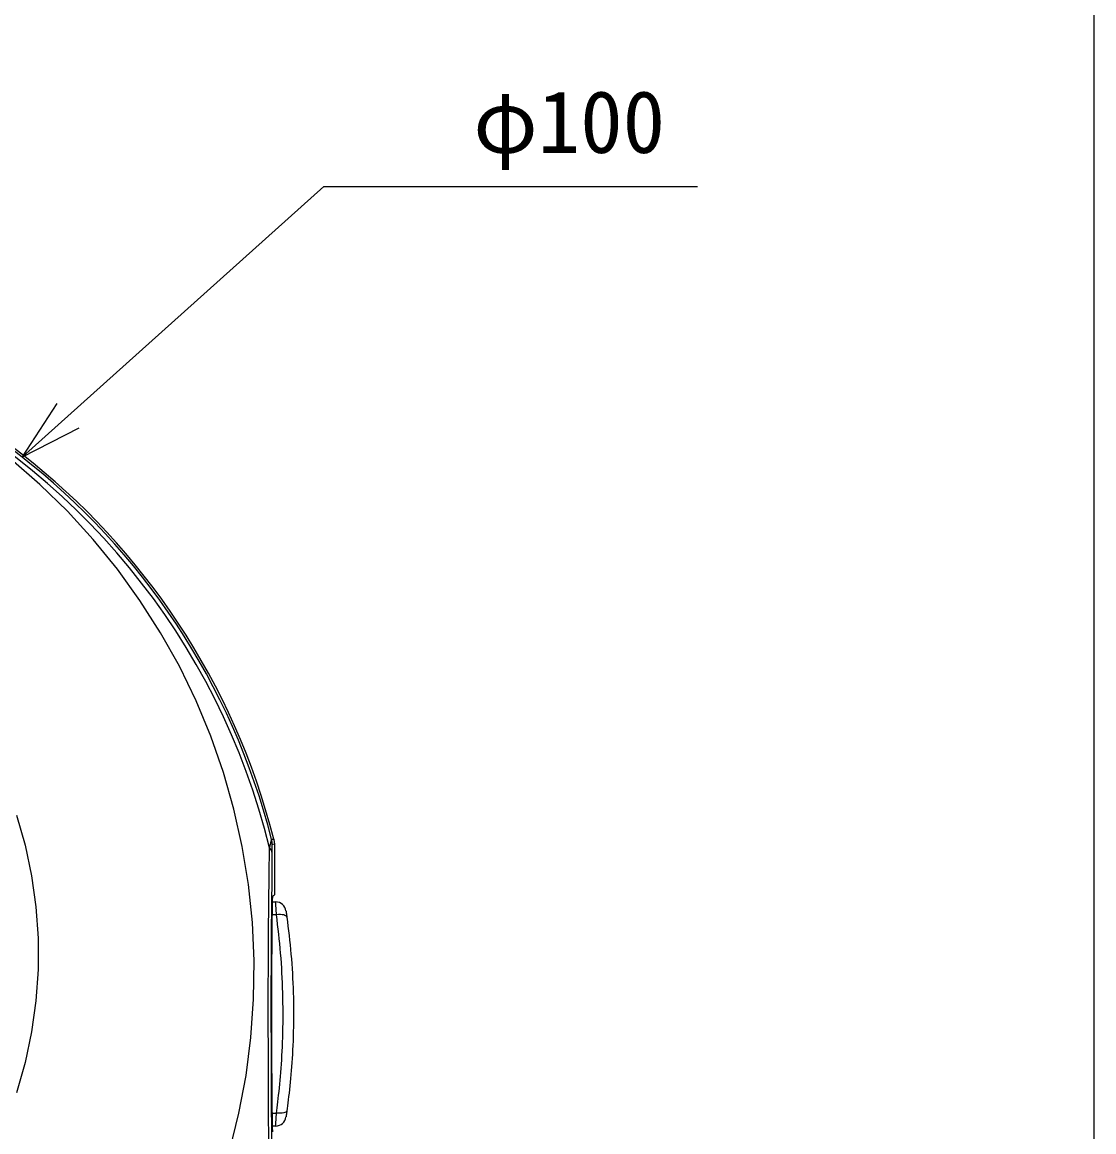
# Model space of a CAD drawing. Units: millimetres on the paper. Extents: x -142 to 142, y -95 to 95.
# Drawn here: x 91.4 to 141.8, y -4 to 48.2 of the extents above; entities that cross this region are included whole.
import ezdxf
from ezdxf.enums import TextEntityAlignment as Align

# ---------------------------------------------------------------- set-up
doc = ezdxf.new("R2010")
doc.units = ezdxf.units.MM
doc.layers.add('0-0_0', color=4, linetype='Continuous')
doc.layers.add('0-3_枠', color=7, linetype='Continuous')
doc.styles.add('ＭＳ ゴシック', font='')
doc.styles.get('ＭＳ ゴシック').set_extended_font_data('MS Gothic')

msp = doc.modelspace()

# ---------------------------------------------------------------- linework, layer by layer
at = {"layer": '0-0_0', "color": 7}
for p, q in [((91.412, 27.744), (105.589, 40.459)), ((105.589, 40.459), (123.164, 40.459)), ((91.412, 27.744), (93.051, 30.257)), ((91.412, 27.744), (94.087, 29.101))]:
    msp.add_line(p, q, dxfattribs=at)
at = {"layer": '0-0_0'}
for p, q in [((103.264, 9.525), (103.264, 7.146)), ((103.159, 6.82), (103.323, 6.817)), ((103.176, 7.088), (103.264, 7.146)), ((103.363, 6.209), (103.15, 6.21)), ((103.15, -3.117), (103.363, -3.116)), ((103.323, -3.724), (103.159, -3.727))]:
    msp.add_line(p, q, dxfattribs=at)
for points in [[(99.255, -9.914), (99.988, -8.266), (100.624, -6.579), (101.161, -4.859), (101.597, -3.111), (101.931, -1.34), (102.162, 0.447), (102.288, 2.244), (102.311, 4.045), (102.228, 5.844), (102.042, 7.636), (101.752, 9.414), (101.359, 11.173), (100.865, 12.906), (100.271, 14.608), (99.58, 16.272), (98.793, 17.895), (97.913, 19.47), (96.943, 20.991), (95.887, 22.454), (94.747, 23.855), (93.529, 25.187), (92.235, 26.448), (90.87, 27.632)], [(91.128, 10.898), (91.536, 9.481), (91.845, 8.039), (92.051, 6.579), (92.154, 5.109), (92.154, 3.634), (92.051, 2.164), (91.845, 0.704), (91.536, -0.738), (91.128, -2.155)], [(103.131, 9.76), (103.129, 9.759), (103.128, 9.756), (103.126, 9.752), (103.124, 9.747), (103.122, 9.74), (103.119, 9.732), (103.117, 9.723), (103.114, 9.713), (103.111, 9.702), (103.107, 9.69), (103.104, 9.677), (103.1, 9.663), (103.097, 9.649), (103.093, 9.634), (103.089, 9.618), (103.085, 9.603), (103.081, 9.587), (103.077, 9.57), (103.073, 9.554), (103.068, 9.537), (103.064, 9.519), (103.059, 9.5), (103.054, 9.478), (103.049, 9.454), (103.042, 9.426), (103.035, 9.395), (103.027, 9.36)], [(103.131, 9.76), (103.172, 9.765), (103.233, 9.772)], [(103.151, 9.147), (103.152, 9.174), (103.152, 9.198), (103.152, 9.219), (103.153, 9.238), (103.153, 9.255), (103.153, 9.271), (103.153, 9.285), (103.154, 9.298), (103.154, 9.311), (103.154, 9.324), (103.154, 9.336), (103.155, 9.348), (103.155, 9.359), (103.155, 9.37), (103.155, 9.38), (103.156, 9.39), (103.156, 9.398), (103.156, 9.406), (103.156, 9.414), (103.156, 9.42), (103.157, 9.426), (103.157, 9.431), (103.157, 9.436), (103.157, 9.44), (103.157, 9.444), (103.157, 9.449), (103.157, 9.453), (103.158, 9.457), (103.158, 9.462), (103.158, 9.467), (103.158, 9.471), (103.158, 9.476), (103.159, 9.481), (103.159, 9.485), (103.159, 9.489), (103.159, 9.493), (103.16, 9.497), (103.16, 9.5), (103.16, 9.503)], [(103.16, 9.503), (103.16, 9.506), (103.161, 9.508), (103.161, 9.51), (103.161, 9.511), (103.162, 9.512), (103.162, 9.513)], [(103.264, 9.525), (103.207, 9.518), (103.162, 9.513)], [(103.233, 9.772), (103.24, 9.745), (103.245, 9.718), (103.25, 9.691), (103.255, 9.663), (103.258, 9.636), (103.261, 9.609), (103.263, 9.581), (103.264, 9.553), (103.264, 9.525)], [(103.037, -6.983), (103.02, -5.726), (103.005, -4.417), (102.994, -3.067), (102.985, -1.685), (102.98, -0.28), (102.977, 1.138), (102.978, 2.559), (102.982, 3.973), (102.988, 5.369), (102.998, 6.739), (103.011, 8.073), (103.027, 9.36)], [(103.151, 9.147), (103.136, 7.924), (103.124, 6.658), (103.114, 5.358), (103.108, 4.032), (103.104, 2.689), (103.103, 1.339), (103.105, -0.009), (103.109, -1.347), (103.117, -2.666), (103.127, -3.957), (103.141, -5.211), (103.156, -6.419)], [(103.363, 6.209), (103.362, 6.229), (103.361, 6.251), (103.359, 6.274), (103.358, 6.297), (103.356, 6.321), (103.354, 6.346), (103.353, 6.37), (103.351, 6.395), (103.35, 6.419), (103.348, 6.443), (103.346, 6.467), (103.345, 6.49), (103.343, 6.513), (103.342, 6.536), (103.34, 6.558), (103.339, 6.579), (103.338, 6.6), (103.336, 6.62), (103.335, 6.64), (103.334, 6.659), (103.332, 6.678), (103.331, 6.695), (103.33, 6.712), (103.329, 6.727), (103.328, 6.741), (103.327, 6.754), (103.326, 6.765), (103.326, 6.775), (103.325, 6.783), (103.325, 6.79), (103.324, 6.796), (103.324, 6.802), (103.324, 6.806), (103.323, 6.81), (103.323, 6.814), (103.323, 6.817)], [(103.809, 6.39), (103.809, 6.388), (103.809, 6.386), (103.81, 6.385), (103.81, 6.382), (103.81, 6.38), (103.811, 6.377), (103.811, 6.374), (103.812, 6.37), (103.812, 6.365), (103.813, 6.36), (103.814, 6.354), (103.815, 6.347), (103.816, 6.34), (103.817, 6.332), (103.819, 6.324), (103.82, 6.315), (103.821, 6.306), (103.822, 6.296), (103.824, 6.287), (103.825, 6.277), (103.827, 6.267), (103.828, 6.256), (103.83, 6.246), (103.831, 6.235), (103.833, 6.224), (103.834, 6.212), (103.836, 6.201), (103.838, 6.19), (103.839, 6.178), (103.841, 6.166), (103.843, 6.155), (103.844, 6.143), (103.846, 6.132), (103.847, 6.122), (103.849, 6.111), (103.85, 6.102)], [(103.85, 6.102), (103.837, 6.132), (103.807, 6.16), (103.76, 6.183), (103.7, 6.2), (103.627, 6.212), (103.545, 6.217), (103.456, 6.216), (103.363, 6.209)], [(103.513, 4.854), (103.49, 5.08), (103.466, 5.306), (103.441, 5.531), (103.416, 5.757), (103.39, 5.983), (103.363, 6.209)], [(103.85, 6.102), (103.876, 5.886), (103.902, 5.67), (103.928, 5.453), (103.953, 5.235), (103.977, 5.016), (104.001, 4.796), (104.023, 4.576), (104.044, 4.354), (104.063, 4.131), (104.08, 3.907), (104.096, 3.682), (104.11, 3.455), (104.122, 3.228), (104.133, 3), (104.142, 2.772), (104.149, 2.542), (104.155, 2.313), (104.159, 2.083), (104.162, 1.852), (104.163, 1.622), (104.163, 1.393), (104.161, 1.165), (104.158, 0.939), (104.153, 0.716), (104.147, 0.495), (104.14, 0.278), (104.132, 0.066), (104.123, -0.142), (104.112, -0.346), (104.1, -0.545), (104.087, -0.74), (104.073, -0.932), (104.059, -1.119), (104.043, -1.304), (104.026, -1.485), (104.009, -1.663), (103.991, -1.838), (103.972, -2.009), (103.953, -2.175)], [(103.363, -3.116), (103.378, -2.999), (103.394, -2.872), (103.41, -2.734), (103.428, -2.588), (103.446, -2.433), (103.464, -2.271), (103.483, -2.103), (103.501, -1.93), (103.518, -1.753), (103.535, -1.572), (103.552, -1.388), (103.567, -1.201), (103.582, -1.01), (103.596, -0.815), (103.608, -0.616), (103.62, -0.412), (103.631, -0.205), (103.64, 0.007), (103.649, 0.224), (103.656, 0.444), (103.662, 0.668), (103.666, 0.896), (103.669, 1.126), (103.671, 1.358), (103.672, 1.592), (103.671, 1.827), (103.668, 2.062), (103.664, 2.298), (103.659, 2.534), (103.652, 2.77), (103.643, 3.005), (103.633, 3.24), (103.621, 3.474), (103.607, 3.707), (103.592, 3.939), (103.575, 4.169), (103.556, 4.399), (103.535, 4.627), (103.513, 4.854)], [(103.953, -2.175), (103.935, -2.335), (103.916, -2.488), (103.898, -2.633), (103.881, -2.769), (103.865, -2.895), (103.85, -3.009), (103.837, -3.04), (103.807, -3.067), (103.76, -3.09), (103.7, -3.108), (103.627, -3.119), (103.545, -3.125), (103.456, -3.124), (103.363, -3.116)], [(103.323, -3.724), (103.323, -3.723), (103.323, -3.722), (103.323, -3.72), (103.323, -3.718), (103.324, -3.715), (103.324, -3.711), (103.324, -3.707), (103.324, -3.702), (103.325, -3.696), (103.325, -3.689), (103.326, -3.681), (103.327, -3.671), (103.327, -3.661), (103.328, -3.649), (103.329, -3.636), (103.33, -3.622), (103.331, -3.607), (103.332, -3.59), (103.333, -3.573), (103.335, -3.554), (103.336, -3.533), (103.337, -3.512), (103.339, -3.49), (103.34, -3.466), (103.342, -3.441), (103.344, -3.416), (103.346, -3.389), (103.347, -3.361), (103.349, -3.332), (103.351, -3.303), (103.353, -3.273), (103.355, -3.242), (103.357, -3.211), (103.359, -3.18), (103.361, -3.148), (103.363, -3.116)], [(103.85, -3.009), (103.848, -3.024), (103.846, -3.039), (103.844, -3.054), (103.842, -3.069), (103.84, -3.083), (103.838, -3.097), (103.836, -3.111), (103.834, -3.125), (103.832, -3.138), (103.83, -3.15), (103.828, -3.163), (103.827, -3.174), (103.825, -3.186), (103.824, -3.196), (103.822, -3.206), (103.821, -3.216), (103.819, -3.225), (103.818, -3.233), (103.817, -3.241), (103.816, -3.249), (103.815, -3.255), (103.814, -3.261), (103.813, -3.267), (103.813, -3.272), (103.812, -3.277), (103.811, -3.28), (103.811, -3.284), (103.81, -3.287), (103.81, -3.289), (103.81, -3.291), (103.809, -3.293), (103.809, -3.294), (103.809, -3.295), (103.809, -3.296), (103.809, -3.297), (103.809, -3.297)]]:
    msp.add_lwpolyline(points, dxfattribs=at)
for centre, radius, start, end in [((70.931, 1.546), 33.333, 14.2868, 165.7132), ((70.931, 1.546), 33.231, 14.3096, 165.6904), ((70.931, 1.546), 33.034, 13.6829, 65.1859), ((102.162, 9.513), 1, 0.0046, 14.3046), ((102.844, 9.111), 0.309, 6.7434, 53.7668), ((103.314, 6.317), 0.5, 8.3727, 89), ((103.314, -3.224), 0.5, 271, 351.6273)]:
    msp.add_arc(centre, radius, start, end, dxfattribs=at)
for centre, major_axis, start_param, end_param in [((103.177, 6.088), (0, 1), 0.017453, 1.193689), ((103.477, 1.546), (0, 13.333), 1.193689, 1.947904), ((103.177, -2.995), (0, 1), 1.947904, 3.124139)]:
    msp.add_ellipse(centre, major_axis=major_axis, ratio=0.0262, start_param=start_param, end_param=end_param, dxfattribs=at)
at = {"layer": '0-3_枠'}
msp.add_lwpolyline([(-141.803, 94.842), (141.803, 94.842), (141.803, -94.842), (-141.803, -94.842)], close=True, dxfattribs=at)

# ---------------------------------------------------------------- texts
at = {"layer": '0-0_0', "color": 7, "style": 'ＭＳ ゴシック'}
msp.add_text('φ100', height=2.933, dxfattribs=at).set_placement((112.62, 41.153), align=Align.BOTTOM_LEFT)

doc.saveas('drawing.dxf')
